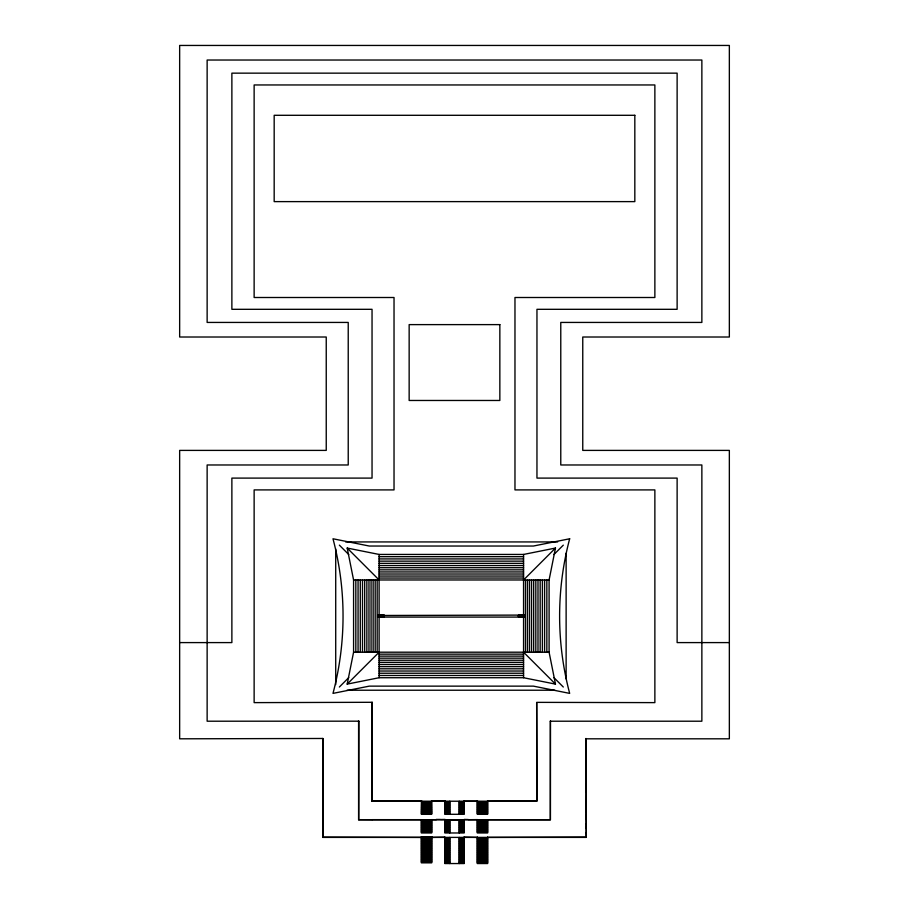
<?xml version="1.0" encoding="UTF-8"?>
<svg xmlns="http://www.w3.org/2000/svg" width="909" height="909" viewBox="0 0 909 909"><rect width="100%" height="100%" fill="white"/><g stroke="black" fill="none" stroke-linecap="round" stroke-linejoin="round"><path stroke-width="1.36" d="M322.729 738.472L322.729 837.405L586.271 837.394L585.998 738.472L586.214 743.039M322.979 738.665L322.934 837.394M358.589 720.882L358.589 819.793L550.411 819.793L550.411 720.882L550.354 819.725L487.497 819.691M358.862 819.668L372.042 819.713M372.042 702.293L372.042 801.215L372.326 702.293L254.134 702.623L254.134 489.906L394.029 489.906L394.029 297.504L254.134 297.504L254.134 84.957L654.866 84.957L654.866 297.504L514.971 297.504L514.971 489.906L654.866 489.906L654.866 702.623L536.708 702.362L536.958 801.215L372.042 801.215M372.27 819.657L421.435 819.668M431.411 819.645L436.184 819.713M445.149 819.429L440.672 819.52M444.876 837.234L444.819 863.55L464.181 863.55L464.135 837.257M477.6 819.611L468.567 819.691M586.271 760.89L586.271 752.129M586.248 761.083L586.26 774.582M586.225 779.024L586.135 774.627M586.271 779.024L586.26 783.41M586.191 801.238L586.271 792.273M586.191 810.214L585.998 801.238M586.26 823.895L586.191 819.52M586.271 828.349L586.271 832.633M347.193 684.113L353.578 652.196L353.578 579.976L347.193 548.059L379.11 554.445L523.561 554.445L555.479 548.059L549.093 579.976L549.093 652.196L555.479 684.113L523.561 677.728L379.11 677.728L347.193 684.113L379.11 652.196M358.862 721.121L358.725 819.713M586.26 814.93L585.998 810.214M586.18 837.132L586.135 832.655M421.708 801.215L421.367 814.294L431.707 814.294L431.468 801.011M421.708 837.394L322.752 837.144M536.662 702.623L536.821 800.931L487.326 801.193M585.998 738.812L729.348 738.812L729.348 450.398L582.76 450.398L582.76 337.012L729.348 337.012L729.348 45.45L179.652 45.45L179.652 337.012L326.24 337.012L326.24 450.398L179.652 450.398L179.652 738.812L323.002 738.472M585.998 752.254L586.237 747.709M586.191 783.649L586.271 788.126M339.364 687.022L348.761 677.614M523.561 579.976L555.479 548.059M553.899 554.547L563.307 545.15M431.366 801.215L445.126 800.954M436.184 819.429L440.331 819.429M463.851 801.215L477.634 801.215M464.158 800.954L464.181 814.294L444.819 814.294L444.842 800.954M431.366 837.405L444.933 837.178M464.181 819.429L468.328 819.52M487.61 800.954L487.633 814.294L477.293 814.294L477.327 800.954M487.292 837.405L586.271 837.109M487.61 837.144L487.633 863.539L477.293 863.539L477.327 837.144M586.191 792.273L586.26 787.887M586.18 814.953L586.1 819.214M523.527 617.086L524.493 616.688L524.493 615.484L523.527 615.086L378.167 615.484L378.167 616.688L379.144 617.086L523.561 617.086L523.527 615.086M520.289 617.086L518.505 616.734L520.289 617.086L520.289 615.086L518.505 615.438L524.493 615.484L519.38 615.086L518.505 615.438L518.505 616.734L519.38 617.086L525.004 616.688L525.004 615.484L518.994 615.086M383.678 617.086L377.667 616.688L377.667 615.484L383.678 615.086M382.746 615.086L378.167 615.484L383.291 615.086L384.166 615.438L384.166 616.734L379.564 616.825M586.135 743.221L586.169 747.743M519.925 617.086L524.493 616.688L518.994 617.086M345.613 541.934L557.649 541.934M379.11 556.683L523.561 556.683M379.11 558.921L523.561 558.921M379.11 561.148L523.561 561.148M379.11 563.353L523.561 563.353M379.11 565.546L523.561 565.546M379.11 567.705L523.561 567.705M379.11 569.841L523.561 569.841M379.11 571.943L523.561 571.943M379.11 574.011L523.561 574.011M379.11 576.045L523.561 576.045M379.11 578.033L523.561 578.033M353.578 579.976L549.093 579.976M382.382 615.086L384.166 615.438L382.382 615.086L382.382 617.086L384.166 616.734L378.167 616.688L382.746 617.086M179.652 642.595L231.875 642.595L231.875 478.1L372.042 478.1L372.042 309.31L231.875 309.31L231.875 73.152L677.125 73.152L677.125 309.31L536.958 309.31L536.958 478.1L677.125 478.1L677.125 642.595L729.348 642.595M353.578 652.196L549.093 652.196M379.11 654.139L523.561 654.139M379.11 656.128L523.561 656.128M379.11 658.161L523.561 658.161M379.11 660.229L523.561 660.229M379.11 662.331L523.561 662.331M379.11 664.468L523.561 664.468M379.11 666.627L523.561 666.627M379.11 668.808L523.561 668.808M379.11 671.024L523.561 671.024M379.11 673.239L523.561 673.239M379.11 675.478L523.561 675.478M347.022 690.226L554.82 690.226M358.703 721.178L207.138 721.212L207.138 464.976L348.227 464.976L348.227 322.434L207.138 322.434L207.138 60.028L701.862 60.028L701.862 322.434L560.773 322.434L560.773 464.976L701.862 464.976L701.862 721.212L550.411 721.212M421.674 800.954L372.076 800.954M421.367 801.908L431.707 801.908M444.819 801.908L449.75 801.908M459.25 801.908L464.181 801.908M477.293 801.908L487.633 801.908M421.367 802.602L431.707 802.602M444.819 802.602L449.75 802.602M459.25 802.602L464.181 802.602M477.293 802.59L487.633 802.59M421.367 803.283L431.707 803.283M444.819 803.283L449.75 803.283M459.25 803.283L464.181 803.283M477.293 803.283L487.633 803.283M421.367 803.976L431.707 803.976M444.819 803.976L449.75 803.976M459.25 803.976L464.181 803.976M477.293 803.965L487.633 803.965M421.367 804.67L431.707 804.67M444.819 804.67L449.75 804.67M459.25 804.67L464.181 804.67M477.293 804.658L487.633 804.658M421.367 805.351L431.707 805.351M444.819 805.351L449.75 805.351M459.25 805.351L464.181 805.351M477.293 805.34L487.633 805.34M421.367 806.044L431.707 806.044M444.819 806.044L449.75 806.044M459.25 806.044L464.181 806.044M477.293 806.033L487.633 806.033M421.367 806.726L431.707 806.726M444.819 806.726L449.75 806.726M459.25 806.726L464.181 806.726M477.293 806.726L487.633 806.726M421.367 807.419L431.707 807.419M444.819 807.419L449.75 807.419M459.25 807.419L464.181 807.419M477.293 807.408L487.633 807.408M421.367 808.101L431.707 808.101M444.819 808.101L449.75 808.101M459.25 808.101L464.181 808.101M477.293 808.101L487.633 808.101M421.367 808.794L431.707 808.794M444.819 808.794L449.75 808.794M459.25 808.794L464.181 808.794M477.293 808.783L487.633 808.783M421.367 809.476L431.707 809.476M444.819 809.476L449.75 809.476M459.25 809.476L464.181 809.476M477.293 809.476L487.633 809.476M421.367 810.169L431.707 810.169M444.819 810.169L449.75 810.169M459.25 810.169L464.181 810.169M477.293 810.158L487.633 810.158M421.367 810.851L431.707 810.851M444.819 810.851L449.75 810.851M459.25 810.851L464.181 810.851M477.293 810.851L487.633 810.851M477.293 811.532L487.633 811.532M421.367 811.544L431.707 811.544M444.819 811.544L449.75 811.544M459.25 811.544L464.181 811.544M421.367 812.237L431.707 812.237M444.819 812.237L449.75 812.237M459.25 812.237L464.181 812.237M477.293 812.226L487.633 812.226M421.367 812.919L431.707 812.919M444.819 812.919L449.75 812.919M459.25 812.919L464.181 812.919M477.293 812.919L487.633 812.919M421.367 813.612L431.707 813.612M444.819 813.612L449.75 813.612M459.25 813.612L464.181 813.612M477.293 813.6L487.633 813.6M421.367 820.588L431.707 820.588M444.819 820.588L449.75 820.588M459.25 820.588L464.181 820.588M477.293 820.577L487.633 820.577M421.367 821.27L431.707 821.27M444.819 821.27L449.75 821.27M459.25 821.27L464.181 821.27M477.293 821.27L487.633 821.27M477.293 821.952L487.633 821.952M421.367 821.963L431.707 821.963M444.819 821.963L449.75 821.963M459.25 821.963L464.181 821.963M421.367 822.645L431.707 822.645M444.819 822.645L449.75 822.645M459.25 822.645L464.181 822.645M477.293 822.645L487.633 822.645M421.367 823.338L431.707 823.338M444.819 823.338L449.75 823.338M459.25 823.338L464.181 823.338M477.293 823.327L487.633 823.327M421.367 824.031L431.707 824.031M444.819 824.031L449.75 824.031M459.25 824.031L464.181 824.031M477.293 824.02L487.633 824.02M421.367 824.713L431.707 824.713M444.819 824.713L449.75 824.713M459.25 824.713L464.181 824.713M477.293 824.713L487.633 824.713M421.367 825.406L431.707 825.406M444.819 825.406L449.75 825.406M459.25 825.406L464.181 825.406M477.293 825.395L487.633 825.395M421.367 826.088L431.707 826.088M444.819 826.088L449.75 826.088M459.25 826.088L464.181 826.088M477.293 826.088L487.633 826.088M421.367 826.781L431.707 826.781M444.819 826.781L449.75 826.781M459.25 826.781L464.181 826.781M477.293 826.77L487.633 826.77M421.367 827.463L431.707 827.463M444.819 827.463L449.75 827.463M459.25 827.463L464.181 827.463M477.293 827.463L487.633 827.463M421.367 828.156L431.707 828.156M444.819 828.156L449.75 828.156M459.25 828.156L464.181 828.156M477.293 828.144L487.633 828.144M421.367 828.838L431.707 828.838M444.819 828.838L449.75 828.838M459.25 828.838L464.181 828.838M477.293 828.838L487.633 828.838M421.367 829.531L431.707 829.531M444.819 829.531L449.75 829.531M459.25 829.531L464.181 829.531M477.293 829.519L487.633 829.519M421.367 830.224L431.707 830.224M444.819 830.224L449.75 830.224M459.25 830.224L464.181 830.224M477.293 830.212L487.633 830.212M421.367 830.906L431.707 830.906M444.819 830.906L449.75 830.906M459.25 830.906L464.181 830.906M477.293 830.894L487.633 830.894M421.367 831.599L431.707 831.599M444.819 831.599L449.75 831.599M459.25 831.599L464.181 831.599M477.293 831.587L487.633 831.587M421.367 832.28L431.707 832.28M444.819 832.28L449.75 832.28M459.25 832.28L464.181 832.28M477.293 832.28L487.633 832.28M463.874 837.144L477.634 837.405M421.367 838.087L431.707 838.087M444.819 838.098L449.75 838.098M459.25 838.098L464.181 838.098M477.293 838.087L487.633 838.087M421.367 838.768L431.707 838.768M444.819 838.78L449.75 838.78M459.25 838.78L464.181 838.78M477.293 838.78L487.633 838.78M421.367 839.461L431.707 839.461M444.819 839.473L449.75 839.473M459.25 839.473L464.181 839.473M477.293 839.461L487.633 839.461M421.367 840.143L431.707 840.143M444.819 840.155L449.75 840.155M459.25 840.155L464.181 840.155M477.293 840.155L487.633 840.155M421.367 840.836L431.707 840.836M444.819 840.848L449.75 840.848M459.25 840.848L464.181 840.848M477.293 840.836L487.633 840.836M421.367 841.518L431.707 841.518M444.819 841.529L449.75 841.529M459.25 841.529L464.181 841.529M477.293 841.529L487.633 841.529M421.367 842.211L431.707 842.211M477.293 842.211L487.633 842.211M444.819 842.223L449.75 842.223M459.25 842.223L464.181 842.223M421.367 842.893L431.707 842.893M444.819 842.916L449.75 842.916M459.25 842.916L464.181 842.916M477.293 842.904L487.633 842.904M421.367 843.586L431.707 843.586M444.819 843.597L449.75 843.597M459.25 843.597L464.181 843.597M477.293 843.586L487.633 843.586M421.367 844.268L431.707 844.268M444.819 844.291L449.75 844.291M459.25 844.291L464.181 844.291M477.293 844.279L487.633 844.279M421.367 844.961L431.707 844.961M444.819 844.972L449.75 844.972M459.25 844.972L464.181 844.972M477.293 844.972L487.633 844.972M421.367 845.654L431.707 845.654M444.819 845.665L449.75 845.665M459.25 845.665L464.181 845.665M477.293 845.654L487.633 845.654M421.367 846.336L431.707 846.336M444.819 846.347L449.75 846.347M459.25 846.347L464.181 846.347M477.293 846.347L487.633 846.347M421.367 847.029L431.707 847.029M444.819 847.04L449.75 847.04M459.25 847.04L464.181 847.04M477.293 847.029L487.633 847.029M421.367 847.711L431.707 847.711M444.819 847.722L449.75 847.722M459.25 847.722L464.181 847.722M477.293 847.722L487.633 847.722M421.367 848.404L431.707 848.404M444.819 848.415L449.75 848.415M459.25 848.415L464.181 848.415M477.293 848.404L487.633 848.404M421.367 849.086L431.707 849.086M444.819 849.097L449.75 849.097M459.25 849.097L464.181 849.097M477.293 849.097L487.633 849.097M421.367 849.779L431.707 849.779M444.819 849.79L449.75 849.79M459.25 849.79L464.181 849.79M477.293 849.779L487.633 849.779M421.367 850.46L431.707 850.46M444.819 850.483L449.75 850.483M459.25 850.483L464.181 850.483M477.293 850.472L487.633 850.472M421.367 851.154L431.707 851.154M444.819 851.165L449.75 851.165M459.25 851.165L464.181 851.165M477.293 851.165L487.633 851.165M421.367 851.835L431.707 851.835M444.819 851.858L449.75 851.858M459.25 851.858L464.181 851.858M477.293 851.847L487.633 851.847M421.367 852.528L431.707 852.528M444.819 852.54L449.75 852.54M459.25 852.54L464.181 852.54M477.293 852.54L487.633 852.54M421.367 853.221L431.707 853.221M444.819 853.233L449.75 853.233M459.25 853.233L464.181 853.233M477.293 853.221L487.633 853.221M421.367 853.903L431.707 853.903M444.819 853.915L449.75 853.915M459.25 853.915L464.181 853.915M477.293 853.915L487.633 853.915M421.367 854.596L431.707 854.596M444.819 854.608L449.75 854.608M459.25 854.608L464.181 854.608M477.293 854.596L487.633 854.596M421.367 855.278L431.707 855.278M444.819 855.289L449.75 855.289M459.25 855.289L464.181 855.289M477.293 855.289L487.633 855.289M421.367 855.971L431.707 855.971M444.819 855.983L449.75 855.983M459.25 855.983L464.181 855.983M477.293 855.971L487.633 855.971M421.367 856.653L431.707 856.653M444.819 856.676L449.75 856.676M459.25 856.676L464.181 856.676M477.293 856.664L487.633 856.664M421.367 857.346L431.707 857.346M444.819 857.357L449.75 857.357M459.25 857.357L464.181 857.357M477.293 857.346L487.633 857.346M421.367 858.028L431.707 858.028M444.819 858.051L449.75 858.051M459.25 858.051L464.181 858.051M477.293 858.039L487.633 858.039M421.367 858.721L431.707 858.721M444.819 858.732L449.75 858.732M459.25 858.732L464.181 858.732M477.293 858.732L487.633 858.732M421.367 859.414L431.707 859.414M444.819 859.425L449.75 859.425M459.25 859.425L464.181 859.425M477.293 859.414L487.633 859.414M421.367 860.096L431.707 860.096M444.819 860.107L449.75 860.107M459.25 860.107L464.181 860.107M477.293 860.107L487.633 860.107M421.367 860.789L431.707 860.789M444.819 860.8L449.75 860.8M459.25 860.8L464.181 860.8M477.293 860.789L487.633 860.789M421.367 861.471L431.707 861.471M444.819 861.482L449.75 861.482M459.25 861.482L464.181 861.482M477.293 861.482L487.633 861.482M421.367 862.164L431.707 862.164M444.819 862.175L449.75 862.175M459.25 862.175L464.181 862.175M477.293 862.164L487.633 862.164M477.293 862.857L487.633 862.857M444.819 862.857L449.75 862.857M459.25 862.857L464.181 862.857M519.925 615.086L524.493 615.484M553.899 677.614L563.307 687.022M523.561 652.196L555.479 684.113M347.193 548.059L379.11 579.976M339.364 545.15L348.761 554.547M586.191 823.997L586.078 828.144M566.125 553.229L566.125 678.932M546.843 579.976L546.843 652.196M544.605 579.976L544.605 652.196M542.378 579.976L542.378 652.196M540.173 579.976L540.173 652.196M537.992 579.976L537.992 652.196M535.821 579.976L535.821 652.196M533.685 579.976L533.685 652.196M531.583 579.976L531.583 652.196M529.515 579.976L529.515 652.196M527.493 579.976L527.493 652.196M525.504 579.976L525.504 652.196M524.709 615.484L524.709 616.688M524.209 615.484L524.209 616.688M523.561 554.445L523.561 677.728M519.38 615.086L519.38 617.086M519.107 615.438L519.107 616.734M459.25 801.227L459.25 814.294M459.25 819.895L459.25 832.974M459.25 837.405L459.25 863.55M449.75 801.227L449.75 814.294M449.75 819.895L449.75 832.974M449.75 837.405L449.75 863.55M383.564 615.438L383.564 616.734M379.11 554.445L379.11 677.728M378.462 615.484L378.462 616.688M377.962 615.484L377.962 616.688M377.167 579.976L377.167 652.196M375.178 579.976L375.178 652.196M373.144 579.976L373.144 652.196M371.077 579.976L371.077 652.196M368.974 579.976L368.974 652.196M366.85 579.976L366.85 652.196M364.679 579.976L364.679 652.196M362.498 579.976L362.498 652.196M360.294 579.976L360.294 652.196M358.066 579.976L358.066 652.196M355.828 579.976L355.828 652.196M335.716 549.002L335.716 684.579M569.67 538.776L533.401 546.036L369.27 546.036L332.989 538.776A302.277 302.277 0 0 1 332.989 693.385L369.27 686.136L533.401 686.136L569.67 693.385A302.277 302.277 0 0 1 569.67 538.776M384.166 616.734L381.86 617.086L381.86 615.086L384.166 615.438L379.723 615.086L379.723 617.086L384.166 616.734M520.812 615.086L518.505 615.438L522.948 615.086L522.948 617.086L518.505 616.734L520.812 617.086L520.812 615.086M634.823 115.295L274.177 115.295L274.177 201.616L634.823 201.616L634.823 115.295M499.848 324.615L409.152 324.615L409.152 400.471L499.848 400.471L499.848 324.615M431.707 819.895L421.367 819.895L421.367 832.974L431.707 832.974L431.707 819.895M464.181 819.895L444.819 819.895L444.819 832.974L464.181 832.974L464.181 819.895M487.633 819.895L477.293 819.895L477.293 832.962L487.633 832.962L487.633 819.895M431.707 836.7L421.367 836.7L421.367 862.846L431.707 862.846L431.707 836.7"/></g></svg>
